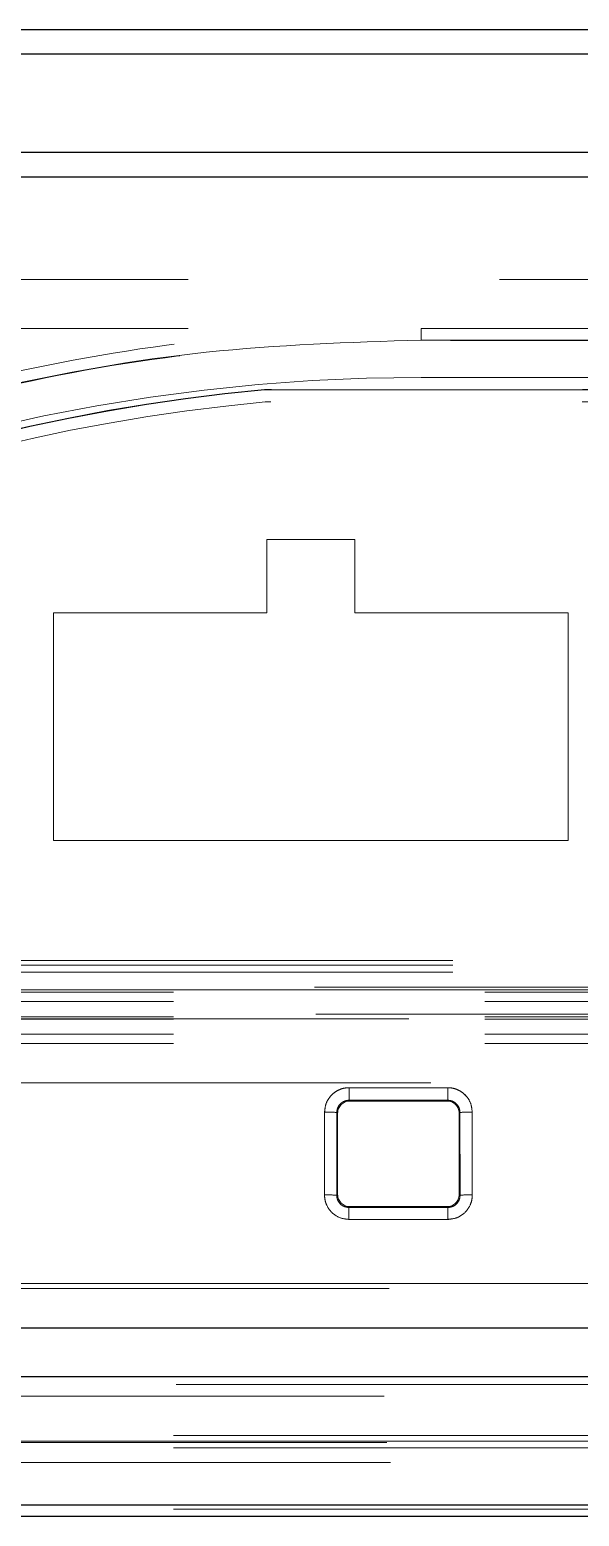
# Model space of a CAD drawing. Header units: millimetres. Extents: x 108 to 5832, y 144 to 4056.
# Drawn here: x 1188.5 to 1211, y 2801.3 to 2862 of the extents above; entities that cross this region are included whole.
import ezdxf

# ---------------------------------------------------------------- set-up
doc = ezdxf.new("R2010")
doc.units = ezdxf.units.MM
doc.header["$LTSCALE"] = 20
doc.linetypes.add('HIDDEN', pattern=[1.905, 1.27, -0.635])

msp = doc.modelspace()

# ---------------------------------------------------------------- linework, layer by layer
at = {"color": 7, "linetype": 'Continuous', "lineweight": 25}
for p, q in [((1267.802, 2861.987), (1147.802, 2861.987)), ((1267.802, 2860.987), (1147.802, 2860.987)), ((1147.802, 2856.987), (1267.802, 2856.987)), ((1147.802, 2855.987), (1267.802, 2855.987)), ((1119.802, 2808.987), (2765.802, 2808.987)), ((1467.802, 2806.987), (1121.802, 2806.987)), ((1139.502, 2801.761), (1448.502, 2801.761)), ((1139.502, 2801.287), (1448.502, 2801.287))]:
    msp.add_line(p, q, dxfattribs=at)
at = {"color": 1, "linetype": 'HIDDEN', "lineweight": 18}
for p, q in [((1131.502, 2851.787), (1454.602, 2851.787)), ((1131.502, 2849.787), (1204.502, 2849.787)), ((1204.502, 2849.313), (1204.502, 2849.787)), ((1204.502, 2849.787), (1383.502, 2849.787)), ((1204.502, 2849.787), (1204.502, 2849.292)), ((1204.502, 2849.313), (1383.502, 2849.313)), ((1383.502, 2849.292), (1204.502, 2849.292)), ((1227.445, 2847.787), (1204.502, 2847.787)), ((1198.112, 2847.279), (1198.112, 2847.296)), ((1388.893, 2847.296), (1198.112, 2847.296)), ((1198.112, 2847.279), (1388.893, 2847.279)), ((1388.87, 2846.787), (1198.134, 2846.787)), ((1198.202, 2841.177), (1198.202, 2841.169)), ((1201.802, 2841.177), (1198.202, 2841.177)), ((1198.202, 2841.169), (1201.802, 2841.169)), ((1198.202, 2838.177), (1198.202, 2841.169)), ((1201.802, 2841.177), (1201.802, 2841.169)), ((1201.802, 2841.169), (1201.802, 2838.177)), ((1189.502, 2838.177), (1198.202, 2838.177)), ((1189.502, 2828.877), (1189.502, 2838.177)), ((1201.802, 2838.177), (1210.502, 2838.177)), ((1210.502, 2838.177), (1210.502, 2828.877)), ((1210.502, 2828.877), (1189.502, 2828.877)), ((1142.302, 2823.987), (1445.702, 2823.987)), ((1142.302, 2823.787), (1445.702, 2823.787)), ((1142.302, 2823.5), (1445.702, 2823.5)), ((1445.803, 2822.787), (1142.202, 2822.787)), ((1169.002, 2822.687), (1394.502, 2822.687)), ((1170.949, 2822.779), (1416.055, 2822.779)), ((1416.05, 2822.886), (1170.955, 2822.886)), ((1169.002, 2822.307), (1394.502, 2822.307)), ((1169.002, 2821.687), (1394.502, 2821.687)), ((1169.002, 2821.675), (1394.502, 2821.675)), ((1394.502, 2821.599), (1169.002, 2821.599)), ((1169.002, 2821.587), (1419.002, 2821.587)), ((1416.107, 2821.787), (1170.898, 2821.787)), ((1169.002, 2820.968), (1394.502, 2820.968)), ((1169.002, 2820.587), (1419.002, 2820.587)), ((1471.602, 2818.987), (1126.51, 2818.987)), ((1201.565, 2818.787), (1205.59, 2818.787)), ((1201.565, 2818.787), (1201.565, 2818.274)), ((1201.565, 2818.787), (1201.565, 2818.274)), ((1205.59, 2818.787), (1205.59, 2818.274)), ((1205.59, 2818.787), (1205.59, 2818.274)), ((1200.562, 2814.409), (1200.565, 2817.789)), ((1201.061, 2814.396), (1201.064, 2817.776)), ((1201.096, 2817.744), (1201.064, 2817.776)), ((1201.096, 2814.431), (1201.096, 2817.744)), ((1201.565, 2818.274), (1205.59, 2818.274)), ((1201.596, 2818.243), (1201.565, 2818.274)), ((1201.596, 2818.243), (1205.559, 2818.243)), ((1205.559, 2818.243), (1205.59, 2818.274)), ((1206.09, 2817.776), (1206.059, 2817.744)), ((1206.059, 2817.744), (1206.059, 2814.431)), ((1206.09, 2817.776), (1206.094, 2814.396)), ((1206.59, 2817.789), (1206.593, 2814.409)), ((1201.096, 2814.431), (1201.061, 2814.396)), ((1206.059, 2814.431), (1206.094, 2814.396)), ((1201.596, 2813.931), (1201.56, 2813.895)), ((1201.56, 2813.409), (1201.56, 2813.895)), ((1205.595, 2813.895), (1201.56, 2813.895)), ((1201.56, 2813.409), (1201.56, 2813.895)), ((1205.559, 2813.931), (1201.596, 2813.931)), ((1205.559, 2813.931), (1205.595, 2813.895)), ((1205.595, 2813.409), (1205.595, 2813.895)), ((1205.595, 2813.409), (1205.595, 2813.895)), ((1205.595, 2813.409), (1201.56, 2813.409)), ((1120.109, 2810.787), (2765.495, 2810.787)), ((2765.295, 2810.587), (1120.309, 2810.587)), ((2759.095, 2810.787), (1126.51, 2810.787)), ((1448.502, 2806.67), (1139.502, 2806.67)), ((1139.502, 2806.187), (1448.502, 2806.187)), ((1448.402, 2804.587), (1139.602, 2804.587)), ((1448.402, 2804.358), (1139.602, 2804.358)), ((1139.602, 2804.358), (1448.402, 2804.358)), ((1448.402, 2804.087), (1139.6, 2804.087)), ((1139.602, 2804.298), (1448.402, 2804.298)), ((1139.752, 2803.487), (1448.252, 2803.487)), ((1448.502, 2801.761), (1139.502, 2801.761)), ((1448.402, 2801.577), (1139.602, 2801.577)), ((1169.002, 2801.297), (1419.002, 2801.297))]:
    msp.add_line(p, q, dxfattribs=at)
for centre, radius, start, end in [((1204.502, 2771.56), 76.227, 90, 116.63019), ((1205.002, 2771.883), 75.727, 95.2208, 114.78613), ((1205.002, 2771.866), 75.727, 95.2208, 114.78613), ((1205.002, 2771.874), 75.227, 95.23815, 114.78609), ((1200.679, 2812.596), 5.194, 85.74208, 91.25814), ((1206.476, 2812.596), 5.194, 88.74155, 94.25787), ((1200.677, 2809.251), 5.159, 85.72351, 91.27707), ((1206.478, 2809.254), 5.157, 88.72198, 94.2778)]:
    msp.add_arc(centre, radius, start, end, dxfattribs=at)
for centre, major_axis in [((1201.597, 2817.743), (-0.354, 0.354)), ((1205.558, 2817.743), (0.354, 0.354)), ((1201.597, 2814.431), (-0.354, -0.354)), ((1205.558, 2814.431), (0.354, -0.354))]:
    msp.add_ellipse(centre, major_axis=major_axis, ratio=0.998783, start_param=5.498396, end_param=7.067974, dxfattribs=at)
for points, knots in [([(1170.202, 2841.866), (1172.939, 2843.092), (1178.391, 2845.534), (1186.995, 2847.951), (1195.715, 2849.505), (1201.582, 2849.694), (1204.502, 2849.787)], [0, 0, 0, 0, 0.253313, 0.504411, 0.753305, 1, 1, 1, 1]), ([(1204.502, 2849.313), (1201.571, 2849.219), (1195.69, 2849.028), (1186.98, 2847.461), (1178.465, 2845.05), (1173.097, 2842.643), (1170.421, 2841.443)], [0, 0, 0, 0, 0.249172, 0.499967, 0.750778, 1, 1, 1, 1]), ([(1170.431, 2841.426), (1173.115, 2842.629), (1178.483, 2845.034), (1186.986, 2847.44), (1195.684, 2849.004), (1201.563, 2849.196), (1204.502, 2849.292)], [0, 0, 0, 0, 0.250001, 0.500001, 0.749999, 1, 1, 1, 1]), ([(1200.565, 2817.789), (1200.577, 2817.907), (1200.603, 2818.151), (1200.776, 2818.423), (1200.969, 2818.599), (1201.148, 2818.703), (1201.349, 2818.774), (1201.493, 2818.783), (1201.565, 2818.787)], [0, 0, 0, 0, 0.225307, 0.466644, 0.5956, 0.725227, 0.862209, 1, 1, 1, 1]), ([(1201.565, 2818.787), (1201.493, 2818.783), (1201.349, 2818.774), (1201.147, 2818.703), (1200.967, 2818.598), (1200.774, 2818.421), (1200.602, 2818.149), (1200.577, 2817.906), (1200.565, 2817.789)], [0, 0, 0, 0, 0.138017, 0.276049, 0.405424, 0.535131, 0.775964, 1, 1, 1, 1]), ([(1205.59, 2818.787), (1205.662, 2818.783), (1205.806, 2818.774), (1206.008, 2818.703), (1206.188, 2818.598), (1206.381, 2818.421), (1206.552, 2818.149), (1206.578, 2817.906), (1206.59, 2817.789)], [0, 0, 0, 0, 0.138102, 0.276038, 0.405268, 0.535137, 0.775956, 1, 1, 1, 1]), ([(1205.59, 2818.787), (1205.662, 2818.783), (1205.805, 2818.774), (1206.006, 2818.703), (1206.186, 2818.599), (1206.379, 2818.423), (1206.552, 2818.151), (1206.578, 2817.907), (1206.59, 2817.789)], [0, 0, 0, 0, 0.1375494, 0.2747612, 0.4042879, 0.5333754, 0.7747024, 1, 1, 1, 1]), ([(1201.064, 2817.776), (1201.07, 2817.833), (1201.082, 2817.953), (1201.166, 2818.088), (1201.261, 2818.177), (1201.351, 2818.231), (1201.454, 2818.267), (1201.527, 2818.272), (1201.565, 2818.274)], [0, 0, 0, 0, 0.218748, 0.457819, 0.585591, 0.718518, 0.856701, 1, 1, 1, 1]), ([(1201.565, 2818.274), (1201.527, 2818.272), (1201.454, 2818.267), (1201.351, 2818.231), (1201.261, 2818.177), (1201.166, 2818.088), (1201.082, 2817.953), (1201.07, 2817.833), (1201.064, 2817.776)], [0, 0, 0, 0, 0.143299, 0.281411, 0.414403, 0.542175, 0.781214, 1, 1, 1, 1]), ([(1205.59, 2818.274), (1205.627, 2818.272), (1205.701, 2818.267), (1205.804, 2818.231), (1205.894, 2818.177), (1205.989, 2818.088), (1206.072, 2817.953), (1206.085, 2817.833), (1206.09, 2817.776)], [0, 0, 0, 0, 0.143371, 0.281479, 0.414402, 0.542226, 0.78122, 1, 1, 1, 1]), ([(1206.09, 2817.776), (1206.085, 2817.833), (1206.072, 2817.953), (1205.989, 2818.088), (1205.894, 2818.177), (1205.804, 2818.231), (1205.701, 2818.267), (1205.627, 2818.272), (1205.59, 2818.274)], [0, 0, 0, 0, 0.218744, 0.457771, 0.585596, 0.71852, 0.856628, 1, 1, 1, 1]), ([(1201.56, 2813.409), (1201.436, 2813.422), (1201.182, 2813.45), (1200.85, 2813.67), (1200.659, 2813.945), (1200.574, 2814.203), (1200.566, 2814.34), (1200.562, 2814.409)], [0, 0, 0, 0, 0.237847, 0.483674, 0.737231, 0.868146, 1, 1, 1, 1]), ([(1201.56, 2813.409), (1201.436, 2813.423), (1201.183, 2813.452), (1200.85, 2813.669), (1200.659, 2813.945), (1200.574, 2814.203), (1200.566, 2814.34), (1200.562, 2814.409)], [0, 0, 0, 0, 0.237485, 0.48272, 0.736628, 0.868276, 1, 1, 1, 1]), ([(1201.56, 2813.895), (1201.494, 2813.903), (1201.363, 2813.918), (1201.199, 2814.032), (1201.109, 2814.167), (1201.067, 2814.292), (1201.063, 2814.361), (1201.061, 2814.396)], [0, 0, 0, 0, 0.251549, 0.498747, 0.73561, 0.864473, 1, 1, 1, 1]), ([(1201.061, 2814.396), (1201.063, 2814.361), (1201.067, 2814.292), (1201.108, 2814.167), (1201.2, 2814.032), (1201.363, 2813.918), (1201.494, 2813.903), (1201.56, 2813.895)], [0, 0, 0, 0, 0.135488, 0.264364, 0.501235, 0.748453, 1, 1, 1, 1]), ([(1206.593, 2814.409), (1206.589, 2814.34), (1206.581, 2814.203), (1206.496, 2813.945), (1206.304, 2813.669), (1205.971, 2813.452), (1205.719, 2813.423), (1205.595, 2813.409)], [0, 0, 0, 0, 0.131814, 0.263354, 0.517253, 0.7625, 1, 1, 1, 1]), ([(1206.593, 2814.409), (1206.589, 2814.34), (1206.581, 2814.203), (1206.496, 2813.945), (1206.305, 2813.67), (1205.972, 2813.45), (1205.719, 2813.422), (1205.595, 2813.409)], [0, 0, 0, 0, 0.131595, 0.262773, 0.516354, 0.76215, 1, 1, 1, 1]), ([(1206.094, 2814.396), (1206.091, 2814.361), (1206.087, 2814.292), (1206.046, 2814.167), (1205.955, 2814.032), (1205.792, 2813.918), (1205.661, 2813.903), (1205.595, 2813.895)], [0, 0, 0, 0, 0.135491, 0.264392, 0.501226, 0.748448, 1, 1, 1, 1]), ([(1205.595, 2813.895), (1205.661, 2813.903), (1205.792, 2813.918), (1205.955, 2814.032), (1206.046, 2814.167), (1206.087, 2814.292), (1206.091, 2814.361), (1206.094, 2814.396)], [0, 0, 0, 0, 0.251482, 0.498689, 0.735601, 0.864469, 1, 1, 1, 1])]:
    msp.add_open_spline(points, degree=3, knots=knots, dxfattribs=at)

doc.saveas('drawing.dxf')
